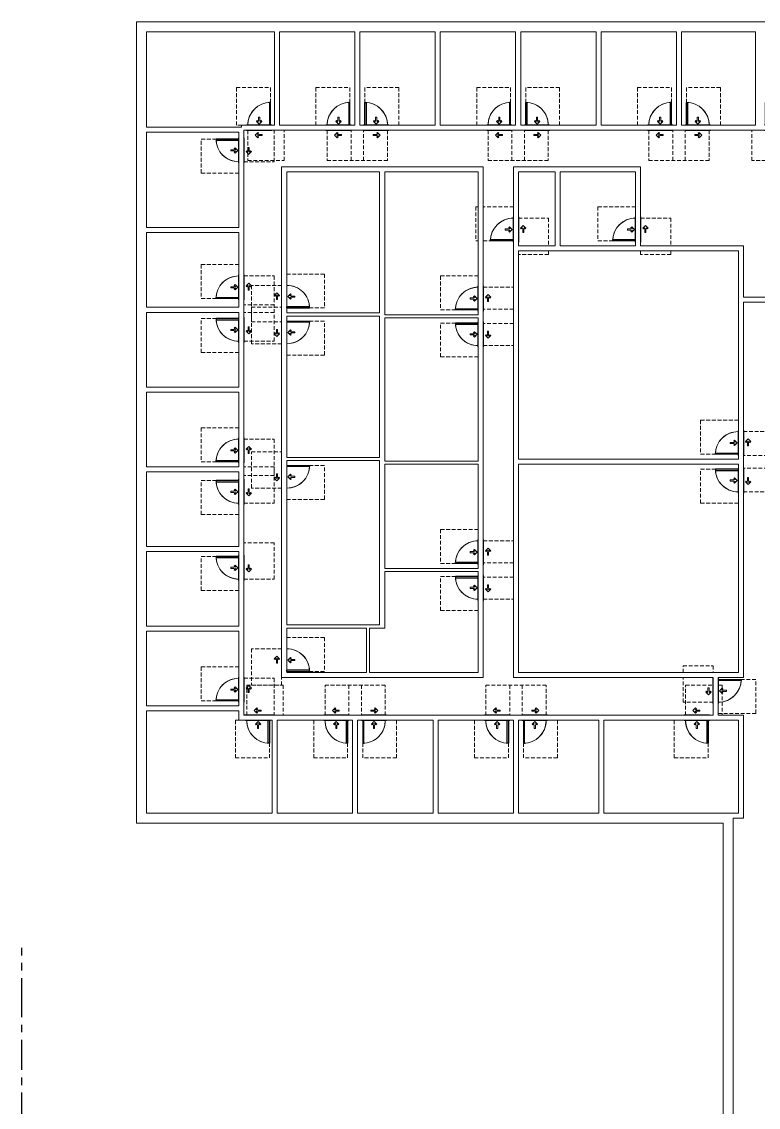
# Model space of a CAD drawing. Header units: inches. Extents: x -2576 to 2174, y -1868 to 1652.
# Drawn here: x -2494 to -1322, y -619 to 1110 of the extents above; entities that cross this region are included whole.
import ezdxf

# ---------------------------------------------------------------- set-up
doc = ezdxf.new("R2010")
doc.units = ezdxf.units.IN
doc.header["$MEASUREMENT"] = 0
doc.linetypes.add('ADA Clearance', pattern=[9, 6, -3])
doc.linetypes.add('Grid Line', pattern=[84, 48, -12, 12, -12])
for name, color, linetype, lineweight in [('A-DOOR', 31, 'Continuous', 15), ('A-DOOR-FRAM', 31, 'Continuous', 9), ('A-WALL', 113, 'Continuous', 15), ('I-WALL', 2, 'Continuous', 15), ('S-GRID', 1, 'Continuous', 9)]:
    doc.layers.add(name, color=color, linetype=linetype, lineweight=lineweight)

# ---------------------------------------------------------------- blocks, each defined once
blk = doc.blocks.new('Door-Single_CE_ - HM Door-2_ HM Frame-V9-ROOF')
at = {"layer": 'A-DOOR', "linetype": 'ADA Clearance', "lineweight": 9}
for p, q in [((-18, 52), (21, 52)), ((-18, 4), (-18, 52)), ((29, 52), (40, 52)), ((40, 52), (40, 4)), ((-2, 15.8), (-6.3, 11.5)), ((-2, 7.3), (-6.3, 11.5)), ((-0.8, 14.5), (-2.9, 12.4)), ((4.8, 12.4), (-2.9, 12.4)), ((4.8, 10.7), (-2.9, 10.7)), ((-0.8, 8.5), (-2.9, 10.7)), ((-0.8, 14.5), (-2, 15.8)), ((-0.8, 8.5), (-2, 7.3)), ((4.8, 12.4), (4.8, 10.7)), ((40, 4), (29, 4)), ((-36, -4), (-36, -64)), ((-4.3, -10.1), (0, -5.9)), ((-3, -11.4), (-4.3, -10.1)), ((-3, -11.4), (-0.9, -9.2)), ((-0.9, -17), (-0.9, -9.2)), ((0.9, -17), (-0.9, -17)), ((4.2, -10.1), (0, -5.9)), ((0.9, -17), (0.9, -9.2)), ((3, -11.4), (0.9, -9.2)), ((3, -11.4), (4.2, -10.1)), ((18, -64), (18, -4)), ((-36, -64), (18, -64))]:
    blk.add_line(p, q, dxfattribs=at)
at = {"layer": 'A-DOOR'}
for p, q in [((16.2, -40.5), (16.2, -4.5)), ((16.2, -4.5), (18, -4.5)), ((18, -4.5), (18, -40.5)), ((18, -40.5), (16.2, -40.5))]:
    blk.add_line(p, q, dxfattribs=at)
at = {"layer": 'A-DOOR', "lineweight": 25}
for p, q in [((16.2, -40.5), (16.2, -4.5)), ((18, -4.5), (16.2, -4.5)), ((18, -4.5), (18, -40.5)), ((18, -40.5), (16.2, -40.5))]:
    blk.add_line(p, q, dxfattribs=at)
at = {"layer": 'A-DOOR', "lineweight": 9}
for start in [179.5, 179.5, 179.5, 180.0012]:
    blk.add_arc((18, -4.5), 36, start, 270, dxfattribs=at)
at = {"layer": 'A-DOOR-FRAM'}
for p, q in [((-20, 4.5), (20, 4.5)), ((-20, 4), (-20, 4.5)), ((20, 4.5), (20, 4)), ((-20, -4.5), (-20, -4)), ((20, -4.5), (-20, -4.5)), ((20, -4), (20, -4.5))]:
    blk.add_line(p, q, dxfattribs=at)
blk = doc.blocks.new('Door-Single_CE_ - HM Door-2_ HM Frame-V10-ROOF')
at = {"layer": 'A-DOOR', "linetype": 'ADA Clearance', "lineweight": 9}
for p, q in [((-36, 64), (18, 64)), ((-36, 4), (-36, 64)), ((18, 64), (18, 4)), ((-3, 11.4), (-4.3, 10.1)), ((-4.3, 10.1), (0, 5.9)), ((-3, 11.4), (-0.9, 9.2)), ((-0.9, 17), (-0.9, 9.2)), ((0.9, 17), (-0.9, 17)), ((4.2, 10.1), (0, 5.9)), ((0.9, 17), (0.9, 9.2)), ((3, 11.4), (0.9, 9.2)), ((3, 11.4), (4.2, 10.1)), ((-18, -4), (-18, -52)), ((-2, -7.3), (-6.3, -11.5)), ((-2, -15.8), (-6.3, -11.5)), ((-0.8, -8.5), (-2.9, -10.7)), ((4.8, -10.7), (-2.9, -10.7)), ((4.8, -12.4), (-2.9, -12.4)), ((-0.8, -14.5), (-2.9, -12.4)), ((-0.8, -8.5), (-2, -7.3)), ((-0.8, -14.5), (-2, -15.8)), ((4.8, -12.4), (4.8, -10.7)), ((40, -52), (40, -4.5)), ((-18, -52), (40, -52))]:
    blk.add_line(p, q, dxfattribs=at)
at = {"layer": 'A-DOOR'}
for p, q in [((18, 40.5), (16.2, 40.5)), ((16.2, 40.5), (16.2, 4.5)), ((18, 4.5), (18, 40.5)), ((16.2, 4.5), (18, 4.5))]:
    blk.add_line(p, q, dxfattribs=at)
at = {"layer": 'A-DOOR', "lineweight": 25}
for p, q in [((18, 40.5), (16.2, 40.5)), ((16.2, 40.5), (16.2, 4.5)), ((18, 4.5), (18, 40.5)), ((18, 4.5), (16.2, 4.5))]:
    blk.add_line(p, q, dxfattribs=at)
at = {"layer": 'A-DOOR', "lineweight": 9}
for end in [179.9988, 180.5, 180.5, 180.5]:
    blk.add_arc((18, 4.5), 36, 90, end, dxfattribs=at)
at = {"layer": 'A-DOOR-FRAM'}
for p, q in [((-20, 4.5), (20, 4.5)), ((-20, 4), (-20, 4.5)), ((20, 4.5), (20, 4)), ((-20, -4.5), (-20, -4)), ((20, -4.5), (-20, -4.5)), ((20, -4), (20, -4.5))]:
    blk.add_line(p, q, dxfattribs=at)
blk = doc.blocks.new('Door-Single_CE_ - HM Door-2_ HM Frame-V11-ROOF')
at = {"layer": 'A-DOOR', "linetype": 'ADA Clearance', "lineweight": 9}
for p, q in [((-18, 52), (40, 52)), ((-18, 4), (-18, 52)), ((40, 52), (40, 4.5)), ((-2, 15.8), (-6.3, 11.5)), ((-2, 7.3), (-6.3, 11.5)), ((-0.8, 14.5), (-2.9, 12.4)), ((4.8, 12.4), (-2.9, 12.4)), ((4.8, 10.7), (-2.9, 10.7)), ((-0.8, 8.5), (-2.9, 10.7)), ((-0.8, 14.5), (-2, 15.8)), ((-0.8, 8.5), (-2, 7.3)), ((4.8, 12.4), (4.8, 10.7)), ((-36, -4), (-36, -64)), ((-4.3, -10.1), (0, -5.9)), ((-3, -11.4), (-4.3, -10.1)), ((-3, -11.4), (-0.9, -9.2)), ((-0.9, -17), (-0.9, -9.2)), ((0.9, -17), (-0.9, -17)), ((4.2, -10.1), (0, -5.9)), ((0.9, -17), (0.9, -9.2)), ((3, -11.4), (0.9, -9.2)), ((3, -11.4), (4.2, -10.1)), ((18, -64), (18, -4)), ((-36, -64), (18, -64))]:
    blk.add_line(p, q, dxfattribs=at)
at = {"layer": 'A-DOOR'}
for p, q in [((16.2, -40.5), (16.2, -4.5)), ((16.2, -4.5), (18, -4.5)), ((18, -4.5), (18, -40.5)), ((18, -40.5), (16.2, -40.5))]:
    blk.add_line(p, q, dxfattribs=at)
at = {"layer": 'A-DOOR', "lineweight": 25}
for p, q in [((16.2, -40.5), (16.2, -4.5)), ((18, -4.5), (16.2, -4.5)), ((18, -4.5), (18, -40.5)), ((18, -40.5), (16.2, -40.5))]:
    blk.add_line(p, q, dxfattribs=at)
at = {"layer": 'A-DOOR', "lineweight": 9}
for start in [179.5, 179.5, 179.5, 180.0012]:
    blk.add_arc((18, -4.5), 36, start, 270, dxfattribs=at)
at = {"layer": 'A-DOOR-FRAM'}
for p, q in [((-20, 4.5), (20, 4.5)), ((-20, 4), (-20, 4.5)), ((20, 4.5), (20, 4)), ((-20, -4.5), (-20, -4)), ((20, -4.5), (-20, -4.5)), ((20, -4), (20, -4.5))]:
    blk.add_line(p, q, dxfattribs=at)
blk = doc.blocks.new('Door-Single_CE_ - HM Door-2_ HM Frame-V12-ROOF')
at = {"layer": 'A-DOOR', "linetype": 'ADA Clearance', "lineweight": 9}
for p, q in [((-18, 52), (26, 52)), ((-18, 4), (-18, 52)), ((34, 52), (40, 52)), ((40, 52), (40, 4)), ((-2, 15.8), (-6.3, 11.5)), ((-2, 7.3), (-6.3, 11.5)), ((-0.8, 14.5), (-2.9, 12.4)), ((4.8, 12.4), (-2.9, 12.4)), ((4.8, 10.7), (-2.9, 10.7)), ((-0.8, 8.5), (-2.9, 10.7)), ((-0.8, 14.5), (-2, 15.8)), ((-0.8, 8.5), (-2, 7.3)), ((4.8, 12.4), (4.8, 10.7)), ((-36, -4), (-36, -52)), ((-4.3, -10.1), (0, -5.9)), ((-3, -11.4), (-4.3, -10.1)), ((-3, -11.4), (-0.9, -9.2)), ((-0.9, -17), (-0.9, -9.2)), ((0.9, -17), (-0.9, -17)), ((4.2, -10.1), (0, -5.9)), ((0.9, -17), (0.9, -9.2)), ((3, -11.4), (0.9, -9.2)), ((3, -11.4), (4.2, -10.1)), ((18, -52), (18, -4)), ((-36, -60), (-36, -64)), ((-36, -64), (18, -64)), ((18, -64), (18, -60))]:
    blk.add_line(p, q, dxfattribs=at)
at = {"layer": 'A-DOOR'}
for p, q in [((16.2, -40.5), (16.2, -4.5)), ((16.2, -4.5), (18, -4.5)), ((18, -4.5), (18, -40.5)), ((18, -40.5), (16.2, -40.5))]:
    blk.add_line(p, q, dxfattribs=at)
at = {"layer": 'A-DOOR', "lineweight": 25}
for p, q in [((16.2, -40.5), (16.2, -4.5)), ((18, -4.5), (16.2, -4.5)), ((18, -4.5), (18, -40.5)), ((18, -40.5), (16.2, -40.5))]:
    blk.add_line(p, q, dxfattribs=at)
at = {"layer": 'A-DOOR', "lineweight": 9}
for start in [179.5, 179.5, 179.5, 180.0012]:
    blk.add_arc((18, -4.5), 36, start, 270, dxfattribs=at)
at = {"layer": 'A-DOOR-FRAM'}
for p, q in [((-20, 4.5), (20, 4.5)), ((-20, 4), (-20, 4.5)), ((20, 4.5), (20, 4)), ((-20, -4.5), (-20, -4)), ((20, -4.5), (-20, -4.5)), ((20, -4), (20, -4.5))]:
    blk.add_line(p, q, dxfattribs=at)
blk = doc.blocks.new('Door-Single_CE_ - HM Door-2_ HM Frame-V8-ROOF')
at = {"layer": 'A-DOOR', "linetype": 'ADA Clearance', "lineweight": 9}
for p, q in [((-18, 52), (26, 52)), ((-18, 4), (-18, 52)), ((34, 52), (40, 52)), ((40, 52), (40, 4)), ((-2, 15.8), (-6.3, 11.5)), ((-2, 7.3), (-6.3, 11.5)), ((-0.8, 14.5), (-2.9, 12.4)), ((4.8, 12.4), (-2.9, 12.4)), ((4.8, 10.7), (-2.9, 10.7)), ((-0.8, 8.5), (-2.9, 10.7)), ((-0.8, 14.5), (-2, 15.8)), ((-0.8, 8.5), (-2, 7.3)), ((4.8, 12.4), (4.8, 10.7)), ((40, 4), (34, 4)), ((-36, -4), (-36, -64)), ((-4.3, -10.1), (0, -5.9)), ((-3, -11.4), (-4.3, -10.1)), ((-3, -11.4), (-0.9, -9.2)), ((-0.9, -17), (-0.9, -9.2)), ((0.9, -17), (-0.9, -17)), ((4.2, -10.1), (0, -5.9)), ((0.9, -17), (0.9, -9.2)), ((3, -11.4), (0.9, -9.2)), ((3, -11.4), (4.2, -10.1)), ((18, -64), (18, -4)), ((-36, -64), (18, -64))]:
    blk.add_line(p, q, dxfattribs=at)
at = {"layer": 'A-DOOR'}
for p, q in [((16.2, -40.5), (16.2, -4.5)), ((16.2, -4.5), (18, -4.5)), ((18, -4.5), (18, -40.5)), ((18, -40.5), (16.2, -40.5))]:
    blk.add_line(p, q, dxfattribs=at)
at = {"layer": 'A-DOOR', "lineweight": 25}
for p, q in [((16.2, -40.5), (16.2, -4.5)), ((18, -4.5), (16.2, -4.5)), ((18, -4.5), (18, -40.5)), ((18, -40.5), (16.2, -40.5))]:
    blk.add_line(p, q, dxfattribs=at)
at = {"layer": 'A-DOOR', "lineweight": 9}
for start in [179.5, 179.5, 179.5, 180.0012]:
    blk.add_arc((18, -4.5), 36, start, 270, dxfattribs=at)
at = {"layer": 'A-DOOR-FRAM'}
for p, q in [((-20, 4.5), (20, 4.5)), ((-20, 4), (-20, 4.5)), ((20, 4.5), (20, 4)), ((-20, -4.5), (-20, -4)), ((20, -4.5), (-20, -4.5)), ((20, -4), (20, -4.5))]:
    blk.add_line(p, q, dxfattribs=at)
blk = doc.blocks.new('Door-Single_CE_ - HM Door-2_ HM Frame-V13-ROOF')
at = {"layer": 'A-DOOR', "linetype": 'ADA Clearance', "lineweight": 9}
for p, q in [((-18, 52), (40, 52)), ((-18, 4), (-18, 52)), ((40, 52), (40, 4)), ((-2, 15.8), (-6.3, 11.5)), ((-2, 7.3), (-6.3, 11.5)), ((-0.8, 14.5), (-2.9, 12.4)), ((4.8, 12.4), (-2.9, 12.4)), ((4.8, 10.7), (-2.9, 10.7)), ((-0.8, 8.5), (-2.9, 10.7)), ((-0.8, 14.5), (-2, 15.8)), ((-0.8, 8.5), (-2, 7.3)), ((4.8, 12.4), (4.8, 10.7)), ((-36, -4), (-36, -64)), ((-4.3, -10.1), (0, -5.9)), ((-3, -11.4), (-4.3, -10.1)), ((-3, -11.4), (-0.9, -9.2)), ((-0.9, -17), (-0.9, -9.2)), ((0.9, -17), (-0.9, -17)), ((4.2, -10.1), (0, -5.9)), ((0.9, -17), (0.9, -9.2)), ((3, -11.4), (0.9, -9.2)), ((3, -11.4), (4.2, -10.1)), ((18, -64), (18, -4)), ((-36, -64), (18, -64))]:
    blk.add_line(p, q, dxfattribs=at)
at = {"layer": 'A-DOOR'}
for p, q in [((16.2, -40.5), (16.2, -4.5)), ((16.2, -4.5), (18, -4.5)), ((18, -4.5), (18, -40.5)), ((18, -40.5), (16.2, -40.5))]:
    blk.add_line(p, q, dxfattribs=at)
at = {"layer": 'A-DOOR', "lineweight": 25}
for p, q in [((16.2, -40.5), (16.2, -4.5)), ((18, -4.5), (16.2, -4.5)), ((18, -4.5), (18, -40.5)), ((18, -40.5), (16.2, -40.5))]:
    blk.add_line(p, q, dxfattribs=at)
at = {"layer": 'A-DOOR', "lineweight": 9}
for start in [179.5, 179.5, 179.5, 180.0012]:
    blk.add_arc((18, -4.5), 36, start, 270, dxfattribs=at)
at = {"layer": 'A-DOOR-FRAM'}
for p, q in [((-20, 4.5), (20, 4.5)), ((-20, 4), (-20, 4.5)), ((20, 4.5), (20, 4)), ((-20, -4.5), (-20, -4)), ((20, -4.5), (-20, -4.5)), ((20, -4), (20, -4.5))]:
    blk.add_line(p, q, dxfattribs=at)
blk = doc.blocks.new('Door-Single_CE_ - HM Door-2_ HM Frame-V14-ROOF')
at = {"layer": 'A-DOOR', "linetype": 'ADA Clearance', "lineweight": 9}
for p, q in [((-36, 64), (18, 64)), ((-36, 4), (-36, 64)), ((18, 64), (18, 4)), ((-28.2, 4), (-36, 4)), ((-3, 11.4), (-4.3, 10.1)), ((-4.3, 10.1), (0, 5.9)), ((-3, 11.4), (-0.9, 9.2)), ((-0.9, 17), (-0.9, 9.2)), ((0.9, 17), (-0.9, 17)), ((4.2, 10.1), (0, 5.9)), ((0.9, 17), (0.9, 9.2)), ((3, 11.4), (0.9, 9.2)), ((3, 11.4), (4.2, 10.1)), ((-18, -4), (-18, -52)), ((-2, -7.3), (-6.3, -11.5)), ((-2, -15.8), (-6.3, -11.5)), ((-0.8, -8.5), (-2.9, -10.7)), ((4.8, -10.7), (-2.9, -10.7)), ((4.8, -12.4), (-2.9, -12.4)), ((-0.8, -14.5), (-2.9, -12.4)), ((-0.8, -8.5), (-2, -7.3)), ((-0.8, -14.5), (-2, -15.8)), ((4.8, -12.4), (4.8, -10.7)), ((40, -52), (40, -4)), ((-18, -52), (40, -52))]:
    blk.add_line(p, q, dxfattribs=at)
at = {"layer": 'A-DOOR'}
for p, q in [((18, 40.5), (16.2, 40.5)), ((16.2, 40.5), (16.2, 4.5)), ((18, 4.5), (18, 40.5)), ((16.2, 4.5), (18, 4.5))]:
    blk.add_line(p, q, dxfattribs=at)
at = {"layer": 'A-DOOR', "lineweight": 25}
for p, q in [((18, 40.5), (16.2, 40.5)), ((16.2, 40.5), (16.2, 4.5)), ((18, 4.5), (18, 40.5)), ((18, 4.5), (16.2, 4.5))]:
    blk.add_line(p, q, dxfattribs=at)
at = {"layer": 'A-DOOR', "lineweight": 9}
for end in [179.9988, 180.5, 180.5, 180.5]:
    blk.add_arc((18, 4.5), 36, 90, end, dxfattribs=at)
at = {"layer": 'A-DOOR-FRAM'}
for p, q in [((-20, 4.5), (20, 4.5)), ((-20, 4), (-20, 4.5)), ((20, 4.5), (20, 4)), ((-20, -4.5), (-20, -4)), ((20, -4.5), (-20, -4.5)), ((20, -4), (20, -4.5))]:
    blk.add_line(p, q, dxfattribs=at)
blk = doc.blocks.new('Door-Single_CE_ - HM Door-2_ HM Frame-V15-ROOF')
at = {"layer": 'A-DOOR', "linetype": 'ADA Clearance', "lineweight": 9}
for p, q in [((-36, 64), (18, 64)), ((-36, 4), (-36, 64)), ((18, 64), (18, 4)), ((-3, 11.4), (-4.3, 10.1)), ((-4.3, 10.1), (0, 5.9)), ((-3, 11.4), (-0.9, 9.2)), ((-0.9, 17), (-0.9, 9.2)), ((0.9, 17), (-0.9, 17)), ((4.2, 10.1), (0, 5.9)), ((0.9, 17), (0.9, 9.2)), ((3, 11.4), (0.9, 9.2)), ((3, 11.4), (4.2, 10.1)), ((-18, -4), (-18, -52)), ((-2, -7.3), (-6.3, -11.5)), ((-2, -15.8), (-6.3, -11.5)), ((-0.8, -8.5), (-2.9, -10.7)), ((4.8, -10.7), (-2.9, -10.7)), ((4.8, -12.4), (-2.9, -12.4)), ((-0.8, -14.5), (-2.9, -12.4)), ((-0.8, -8.5), (-2, -7.3)), ((-0.8, -14.5), (-2, -15.8)), ((4.8, -12.4), (4.8, -10.7)), ((-18, -52), (32, -52))]:
    blk.add_line(p, q, dxfattribs=at)
at = {"layer": 'A-DOOR'}
for p, q in [((18, 40.5), (16.2, 40.5)), ((16.2, 40.5), (16.2, 4.5)), ((18, 4.5), (18, 40.5)), ((16.2, 4.5), (18, 4.5))]:
    blk.add_line(p, q, dxfattribs=at)
at = {"layer": 'A-DOOR', "lineweight": 25}
for p, q in [((18, 40.5), (16.2, 40.5)), ((16.2, 40.5), (16.2, 4.5)), ((18, 4.5), (18, 40.5)), ((18, 4.5), (16.2, 4.5))]:
    blk.add_line(p, q, dxfattribs=at)
at = {"layer": 'A-DOOR', "lineweight": 9}
for end in [179.9988, 180.5, 180.5, 180.5]:
    blk.add_arc((18, 4.5), 36, 90, end, dxfattribs=at)
at = {"layer": 'A-DOOR-FRAM'}
for p, q in [((-20, 4.5), (20, 4.5)), ((-20, 4), (-20, 4.5)), ((20, 4.5), (20, 4)), ((-20, -4.5), (-20, -4)), ((20, -4.5), (-20, -4.5)), ((20, -4), (20, -4.5))]:
    blk.add_line(p, q, dxfattribs=at)
blk = doc.blocks.new('Door-Single_CE_ - HM Door-2_ HM Frame-V5-ROOF')
at = {"layer": 'A-DOOR', "linetype": 'ADA Clearance', "lineweight": 9}
for p, q in [((-36, 64), (18, 64)), ((-36, 4), (-36, 64)), ((18, 64), (18, 4)), ((-3, 11.4), (-4.3, 10.1)), ((-4.3, 10.1), (0, 5.9)), ((-3, 11.4), (-0.9, 9.2)), ((-0.9, 17), (-0.9, 9.2)), ((0.9, 17), (-0.9, 17)), ((4.2, 10.1), (0, 5.9)), ((0.9, 17), (0.9, 9.2)), ((3, 11.4), (0.9, 9.2)), ((3, 11.4), (4.2, 10.1)), ((-18, -4), (-18, -52)), ((-2, -7.3), (-6.3, -11.5)), ((-2, -15.8), (-6.3, -11.5)), ((-0.8, -8.5), (-2.9, -10.7)), ((4.8, -10.7), (-2.9, -10.7)), ((4.8, -12.4), (-2.9, -12.4)), ((-0.8, -14.5), (-2.9, -12.4)), ((-0.8, -8.5), (-2, -7.3)), ((-0.8, -14.5), (-2, -15.8)), ((4.8, -12.4), (4.8, -10.7)), ((40, -52), (40, -4)), ((-18, -52), (40, -52))]:
    blk.add_line(p, q, dxfattribs=at)
at = {"layer": 'A-DOOR'}
for p, q in [((18, 40.5), (16.2, 40.5)), ((16.2, 40.5), (16.2, 4.5)), ((18, 4.5), (18, 40.5)), ((16.2, 4.5), (18, 4.5))]:
    blk.add_line(p, q, dxfattribs=at)
at = {"layer": 'A-DOOR', "lineweight": 25}
for p, q in [((18, 40.5), (16.2, 40.5)), ((16.2, 40.5), (16.2, 4.5)), ((18, 4.5), (18, 40.5)), ((18, 4.5), (16.2, 4.5))]:
    blk.add_line(p, q, dxfattribs=at)
at = {"layer": 'A-DOOR', "lineweight": 9}
for end in [179.9988, 180.5, 180.5, 180.5]:
    blk.add_arc((18, 4.5), 36, 90, end, dxfattribs=at)
at = {"layer": 'A-DOOR-FRAM'}
for p, q in [((-20, 4.5), (20, 4.5)), ((-20, 4), (-20, 4.5)), ((20, 4.5), (20, 4)), ((-20, -4.5), (-20, -4)), ((20, -4.5), (-20, -4.5)), ((20, -4), (20, -4.5))]:
    blk.add_line(p, q, dxfattribs=at)
blk = doc.blocks.new('Door-Single_CE_ - HM Door-2_ HM Frame-V16-ROOF')
at = {"layer": 'A-DOOR', "linetype": 'ADA Clearance', "lineweight": 9}
for p, q in [((-18, 52), (40, 52)), ((-18, 4), (-18, 52)), ((40, 52), (40, 4)), ((-2, 15.8), (-6.3, 11.5)), ((-2, 7.3), (-6.3, 11.5)), ((-0.8, 14.5), (-2.9, 12.4)), ((4.8, 12.4), (-2.9, 12.4)), ((4.8, 10.7), (-2.9, 10.7)), ((-0.8, 8.5), (-2.9, 10.7)), ((-0.8, 14.5), (-2, 15.8)), ((-0.8, 8.5), (-2, 7.3)), ((4.8, 12.4), (4.8, 10.7)), ((-30.5, -4), (-36, -4)), ((-36, -4), (-36, -64)), ((-4.3, -10.1), (0, -5.9)), ((-3, -11.4), (-4.3, -10.1)), ((-3, -11.4), (-0.9, -9.2)), ((-0.9, -17), (-0.9, -9.2)), ((0.9, -17), (-0.9, -17)), ((4.2, -10.1), (0, -5.9)), ((0.9, -17), (0.9, -9.2)), ((3, -11.4), (0.9, -9.2)), ((3, -11.4), (4.2, -10.1)), ((18, -64), (18, -4)), ((-36, -64), (18, -64))]:
    blk.add_line(p, q, dxfattribs=at)
at = {"layer": 'A-DOOR'}
for p, q in [((16.2, -40.5), (16.2, -4.5)), ((16.2, -4.5), (18, -4.5)), ((18, -4.5), (18, -40.5)), ((18, -40.5), (16.2, -40.5))]:
    blk.add_line(p, q, dxfattribs=at)
at = {"layer": 'A-DOOR', "lineweight": 25}
for p, q in [((16.2, -40.5), (16.2, -4.5)), ((18, -4.5), (16.2, -4.5)), ((18, -4.5), (18, -40.5)), ((18, -40.5), (16.2, -40.5))]:
    blk.add_line(p, q, dxfattribs=at)
at = {"layer": 'A-DOOR', "lineweight": 9}
for start in [179.5, 179.5, 179.5, 180.0012]:
    blk.add_arc((18, -4.5), 36, start, 270, dxfattribs=at)
at = {"layer": 'A-DOOR-FRAM'}
for p, q in [((-20, 4.5), (20, 4.5)), ((-20, 4), (-20, 4.5)), ((20, 4.5), (20, 4)), ((-20, -4.5), (-20, -4)), ((20, -4.5), (-20, -4.5)), ((20, -4), (20, -4.5))]:
    blk.add_line(p, q, dxfattribs=at)
blk = doc.blocks.new('Door-Single_CE_ - HM Door-2_ HM Frame-V17-ROOF')
at = {"layer": 'A-DOOR', "linetype": 'ADA Clearance', "lineweight": 9}
for p, q in [((-36, 64), (18, 64)), ((-36, 4), (-36, 64)), ((18, 64), (18, 4)), ((-3, 11.4), (-4.3, 10.1)), ((-4.3, 10.1), (0, 5.9)), ((-3, 11.4), (-0.9, 9.2)), ((-0.9, 17), (-0.9, 9.2)), ((0.9, 17), (-0.9, 17)), ((4.2, 10.1), (0, 5.9)), ((0.9, 17), (0.9, 9.2)), ((3, 11.4), (0.9, 9.2)), ((3, 11.4), (4.2, 10.1)), ((-18, -4), (-18, -52)), ((-2, -7.3), (-6.3, -11.5)), ((-2, -15.8), (-6.3, -11.5)), ((-0.8, -8.5), (-2.9, -10.7)), ((4.8, -10.7), (-2.9, -10.7)), ((4.8, -12.4), (-2.9, -12.4)), ((-0.8, -14.5), (-2.9, -12.4)), ((-0.8, -8.5), (-2, -7.3)), ((-0.8, -14.5), (-2, -15.8)), ((4.8, -12.4), (4.8, -10.7)), ((40, -4), (28, -4)), ((40, -52), (40, -4)), ((-18, -52), (40, -52))]:
    blk.add_line(p, q, dxfattribs=at)
at = {"layer": 'A-DOOR'}
for p, q in [((18, 40.5), (16.2, 40.5)), ((16.2, 40.5), (16.2, 4.5)), ((18, 4.5), (18, 40.5)), ((16.2, 4.5), (18, 4.5))]:
    blk.add_line(p, q, dxfattribs=at)
at = {"layer": 'A-DOOR', "lineweight": 25}
for p, q in [((18, 40.5), (16.2, 40.5)), ((16.2, 40.5), (16.2, 4.5)), ((18, 4.5), (18, 40.5)), ((18, 4.5), (16.2, 4.5))]:
    blk.add_line(p, q, dxfattribs=at)
at = {"layer": 'A-DOOR', "lineweight": 9}
for end in [179.9988, 180.5, 180.5, 180.5]:
    blk.add_arc((18, 4.5), 36, 90, end, dxfattribs=at)
at = {"layer": 'A-DOOR-FRAM'}
for p, q in [((-20, 4.5), (20, 4.5)), ((-20, 4), (-20, 4.5)), ((-20, -4.5), (-20, -4)), ((20, -4.5), (-20, -4.5)), ((20, -4), (20, -4.5))]:
    blk.add_line(p, q, dxfattribs=at)
blk = doc.blocks.new('Door-Single_CE_ - HM Door-2_ HM Frame-V18-ROOF')
at = {"layer": 'A-DOOR', "linetype": 'ADA Clearance', "lineweight": 9}
for p, q in [((-36, 64), (18, 64)), ((-36, 4), (-36, 64)), ((18, 64), (18, 4)), ((-3, 11.4), (-4.3, 10.1)), ((-4.3, 10.1), (0, 5.9)), ((-3, 11.4), (-0.9, 9.2)), ((-0.9, 17), (-0.9, 9.2)), ((0.9, 17), (-0.9, 17)), ((4.2, 10.1), (0, 5.9)), ((0.9, 17), (0.9, 9.2)), ((3, 11.4), (0.9, 9.2)), ((3, 11.4), (4.2, 10.1)), ((-18, -4), (-18, -52)), ((-2, -7.3), (-6.3, -11.5)), ((-2, -15.8), (-6.3, -11.5)), ((-0.8, -8.5), (-2.9, -10.7)), ((4.8, -10.7), (-2.9, -10.7)), ((4.8, -12.4), (-2.9, -12.4)), ((-0.8, -14.5), (-2.9, -12.4)), ((-0.8, -8.5), (-2, -7.3)), ((-0.8, -14.5), (-2, -15.8)), ((4.8, -12.4), (4.8, -10.7)), ((40, -52), (40, -4.5))]:
    blk.add_line(p, q, dxfattribs=at)
at = {"layer": 'A-DOOR'}
for p, q in [((18, 40.5), (16.2, 40.5)), ((16.2, 40.5), (16.2, 4.5)), ((18, 4.5), (18, 40.5)), ((16.2, 4.5), (18, 4.5))]:
    blk.add_line(p, q, dxfattribs=at)
at = {"layer": 'A-DOOR', "lineweight": 25}
for p, q in [((18, 40.5), (16.2, 40.5)), ((16.2, 40.5), (16.2, 4.5)), ((18, 4.5), (18, 40.5)), ((18, 4.5), (16.2, 4.5))]:
    blk.add_line(p, q, dxfattribs=at)
at = {"layer": 'A-DOOR', "lineweight": 9}
for end in [179.9988, 180.5, 180.5, 180.5]:
    blk.add_arc((18, 4.5), 36, 90, end, dxfattribs=at)
at = {"layer": 'A-DOOR-FRAM'}
for p, q in [((-20, 4.5), (20, 4.5)), ((-20, 4), (-20, 4.5)), ((20, 4.5), (20, 4)), ((-20, -4.5), (-20, -4)), ((20, -4.5), (-20, -4.5)), ((20, -4), (20, -4.5))]:
    blk.add_line(p, q, dxfattribs=at)
blk = doc.blocks.new('Door-Single_CE_ - HM Door-2_ HM Frame-V19-ROOF')
at = {"layer": 'A-DOOR', "linetype": 'ADA Clearance', "lineweight": 9}
for p, q in [((-18, 4), (-18, 52)), ((40, 52), (40, 4.5)), ((-2, 15.8), (-6.3, 11.5)), ((-2, 7.3), (-6.3, 11.5)), ((-0.8, 14.5), (-2.9, 12.4)), ((4.8, 12.4), (-2.9, 12.4)), ((4.8, 10.7), (-2.9, 10.7)), ((-0.8, 8.5), (-2.9, 10.7)), ((-0.8, 14.5), (-2, 15.8)), ((-0.8, 8.5), (-2, 7.3)), ((4.8, 12.4), (4.8, 10.7)), ((-36, -4), (-36, -64)), ((-4.3, -10.1), (0, -5.9)), ((-3, -11.4), (-4.3, -10.1)), ((-3, -11.4), (-0.9, -9.2)), ((-0.9, -17), (-0.9, -9.2)), ((0.9, -17), (-0.9, -17)), ((4.2, -10.1), (0, -5.9)), ((0.9, -17), (0.9, -9.2)), ((3, -11.4), (0.9, -9.2)), ((3, -11.4), (4.2, -10.1)), ((18, -64), (18, -4)), ((-36, -64), (18, -64))]:
    blk.add_line(p, q, dxfattribs=at)
at = {"layer": 'A-DOOR'}
for p, q in [((16.2, -40.5), (16.2, -4.5)), ((16.2, -4.5), (18, -4.5)), ((18, -4.5), (18, -40.5)), ((18, -40.5), (16.2, -40.5))]:
    blk.add_line(p, q, dxfattribs=at)
at = {"layer": 'A-DOOR', "lineweight": 25}
for p, q in [((16.2, -40.5), (16.2, -4.5)), ((18, -4.5), (16.2, -4.5)), ((18, -4.5), (18, -40.5)), ((18, -40.5), (16.2, -40.5))]:
    blk.add_line(p, q, dxfattribs=at)
at = {"layer": 'A-DOOR', "lineweight": 9}
for start in [179.5, 179.5, 179.5, 180.0012]:
    blk.add_arc((18, -4.5), 36, start, 270, dxfattribs=at)
at = {"layer": 'A-DOOR-FRAM'}
for p, q in [((-20, 4.5), (20, 4.5)), ((-20, 4), (-20, 4.5)), ((20, 4.5), (20, 4)), ((-20, -4.5), (-20, -4)), ((20, -4.5), (-20, -4.5)), ((20, -4), (20, -4.5))]:
    blk.add_line(p, q, dxfattribs=at)
blk = doc.blocks.new('Door-Single_CE_ - HM Door-2_ HM Frame-V32-ROOF')
at = {"layer": 'A-DOOR', "linetype": 'ADA Clearance', "lineweight": 9}
for p, q in [((-18, 52), (25.5, 52)), ((-18, 4), (-18, 52)), ((34.5, 52), (40, 52)), ((40, 52), (40, 4)), ((-2, 15.8), (-6.3, 11.5)), ((-2, 7.3), (-6.3, 11.5)), ((-0.8, 14.5), (-2.9, 12.4)), ((4.8, 12.4), (-2.9, 12.4)), ((4.8, 10.7), (-2.9, 10.7)), ((-0.8, 8.5), (-2.9, 10.7)), ((-0.8, 14.5), (-2, 15.8)), ((-0.8, 8.5), (-2, 7.3)), ((4.8, 12.4), (4.8, 10.7)), ((-36, -4), (-36, -64)), ((-4.3, -10.1), (0, -5.9)), ((-3, -11.4), (-4.3, -10.1)), ((-3, -11.4), (-0.9, -9.2)), ((-0.9, -17), (-0.9, -9.2)), ((0.9, -17), (-0.9, -17)), ((4.2, -10.1), (0, -5.9)), ((0.9, -17), (0.9, -9.2)), ((3, -11.4), (0.9, -9.2)), ((3, -11.4), (4.2, -10.1)), ((18, -64), (18, -4)), ((-36, -64), (18, -64))]:
    blk.add_line(p, q, dxfattribs=at)
at = {"layer": 'A-DOOR'}
for p, q in [((16.2, -40.5), (16.2, -4.5)), ((16.2, -4.5), (18, -4.5)), ((18, -4.5), (18, -40.5)), ((18, -40.5), (16.2, -40.5))]:
    blk.add_line(p, q, dxfattribs=at)
at = {"layer": 'A-DOOR', "lineweight": 25}
for p, q in [((16.2, -40.5), (16.2, -4.5)), ((18, -4.5), (16.2, -4.5)), ((18, -4.5), (18, -40.5)), ((18, -40.5), (16.2, -40.5))]:
    blk.add_line(p, q, dxfattribs=at)
at = {"layer": 'A-DOOR', "lineweight": 9}
for start in [179.5, 179.5, 179.5, 180.0012]:
    blk.add_arc((18, -4.5), 36, start, 270, dxfattribs=at)
at = {"layer": 'A-DOOR-FRAM'}
for p, q in [((-20, 4.5), (20, 4.5)), ((-20, 4), (-20, 4.5)), ((20, 4.5), (20, 4)), ((-20, -4.5), (-20, -4)), ((20, -4.5), (-20, -4.5)), ((20, -4), (20, -4.5))]:
    blk.add_line(p, q, dxfattribs=at)

msp = doc.modelspace()

# ---------------------------------------------------------------- linework, layer by layer
at = {"layer": 'A-WALL'}
for p, q in [((-2311.3, 1110.3), (-1216.8, 1110.3)), ((-2311.3, -166.7), (-2311.3, 1110.3)), ((-2091.8, 1094.3), (-2295.3, 1094.3)), ((-2295.3, 1094.3), (-2295.3, 942.3)), ((-2091.8, 945.3), (-2091.8, 1094.3)), ((-1963.8, 1094.3), (-2083.8, 1094.3)), ((-2083.8, 1094.3), (-2083.8, 945.3)), ((-1963.8, 945.3), (-1963.8, 1094.3)), ((-1835.8, 1094.3), (-1955.8, 1094.3)), ((-1955.8, 1094.3), (-1955.8, 945.3)), ((-1835.8, 945.3), (-1835.8, 1094.3)), ((-1707.8, 1094.3), (-1827.8, 1094.3)), ((-1827.8, 1094.3), (-1827.8, 945.3)), ((-1707.8, 945.3), (-1707.8, 1094.3)), ((-1579.8, 1094.3), (-1699.8, 1094.3)), ((-1699.8, 1094.3), (-1699.8, 945.3)), ((-1579.8, 945.3), (-1579.8, 1094.3)), ((-1451.8, 1094.3), (-1571.8, 1094.3)), ((-1571.8, 1094.3), (-1571.8, 945.3)), ((-1451.8, 945.3), (-1451.8, 1094.3)), ((-1325.8, 1094.3), (-1443.8, 1094.3)), ((-1443.8, 1094.3), (-1443.8, 945.3)), ((-1325.8, 945.3), (-1325.8, 1094.3)), ((-2295.3, 942.3), (-2144.3, 942.3)), ((-2295.3, 934.3), (-2295.3, 782.3)), ((-2148.3, 934.3), (-2295.3, 934.3)), ((-2148.3, 782.3), (-2148.3, 934.3)), ((-2144.3, 945.3), (-2091.8, 945.3)), ((-2144.3, 942.3), (-2144.3, 945.3)), ((-1232.8, 937.3), (-2140.3, 937.3)), ((-2140.3, 937.3), (-2140.3, 5.3)), ((-2083.8, 945.3), (-1963.8, 945.3)), ((-1955.8, 945.3), (-1835.8, 945.3)), ((-1827.8, 945.3), (-1707.8, 945.3)), ((-1699.8, 945.3), (-1579.8, 945.3)), ((-1571.8, 945.3), (-1451.8, 945.3)), ((-1443.8, 945.3), (-1325.8, 945.3)), ((-2080.3, 65.3), (-2080.3, 879.3)), ((-2080.3, 879.3), (-1759.3, 879.3)), ((-2072.3, 871.3), (-2072.3, 646.3)), ((-1924.3, 871.3), (-2072.3, 871.3)), ((-1924.3, 646.3), (-1924.3, 871.3)), ((-1916.3, 871.3), (-1916.3, 643.3)), ((-1767.3, 871.3), (-1916.3, 871.3)), ((-1767.3, 643.3), (-1767.3, 871.3)), ((-1759.3, 879.3), (-1759.3, 65.3)), ((-1711.3, 879.3), (-1508.8, 879.3)), ((-1711.3, 65.3), (-1711.3, 879.3)), ((-1644.8, 871.3), (-1703.3, 871.3)), ((-1703.3, 871.3), (-1703.3, 753.3)), ((-1644.8, 753.3), (-1644.8, 871.3)), ((-1516.8, 871.3), (-1636.8, 871.3)), ((-1636.8, 871.3), (-1636.8, 753.3)), ((-1516.8, 753.3), (-1516.8, 871.3)), ((-1508.8, 879.3), (-1508.8, 753.3)), ((-2295.3, 782.3), (-2148.3, 782.3)), ((-2295.3, 774.3), (-2295.3, 655.3)), ((-2148.3, 774.3), (-2295.3, 774.3)), ((-2148.3, 655.3), (-2148.3, 774.3)), ((-1703.3, 753.3), (-1644.8, 753.3)), ((-1353.3, 745.3), (-1703.3, 745.3)), ((-1703.3, 745.3), (-1703.3, 413.3)), ((-1636.8, 753.3), (-1516.8, 753.3)), ((-1508.8, 753.3), (-1345.3, 753.3)), ((-1353.3, 413.3), (-1353.3, 745.3)), ((-1345.3, 753.3), (-1345.3, 671.4)), ((-1345.3, 671.4), (-1232.8, 671.4)), ((-1224.8, 663.4), (-1345.3, 663.4)), ((-1345.3, 663.4), (-1345.3, 65.3)), ((-2295.3, 655.3), (-2148.3, 655.3)), ((-2295.3, 647.3), (-2295.3, 528.3)), ((-2148.3, 647.3), (-2295.3, 647.3)), ((-2148.3, 528.3), (-2148.3, 647.3)), ((-2072.3, 641.3), (-2072.3, 416.3)), ((-1924.3, 416.3), (-1924.3, 641.3)), ((-1916.3, 638.3), (-1916.3, 410.3)), ((-1767.3, 410.3), (-1767.3, 638.3)), ((-2295.3, 528.3), (-2148.3, 528.3)), ((-2295.3, 520.3), (-2295.3, 401.3)), ((-2148.3, 520.3), (-2295.3, 520.3)), ((-2148.3, 401.3), (-2148.3, 520.3)), ((-2295.3, 401.3), (-2148.3, 401.3)), ((-2072.3, 411.3), (-2072.3, 149.3)), ((-1924.3, 149.3), (-1924.3, 411.3)), ((-1916.3, 405.3), (-1916.3, 239.3)), ((-1767.3, 239.3), (-1767.3, 405.3)), ((-1703.3, 413.3), (-1353.3, 413.3)), ((-1703.3, 405.3), (-1703.3, 73.3)), ((-1353.3, 405.3), (-1703.3, 405.3)), ((-1353.3, 73.3), (-1353.3, 405.3)), ((-2295.3, 393.3), (-2295.3, 274.3)), ((-2148.3, 393.3), (-2295.3, 393.3)), ((-2148.3, 274.3), (-2148.3, 393.3)), ((-2295.3, 274.3), (-2148.3, 274.3)), ((-2295.3, 266.3), (-2295.3, 147.3)), ((-2148.3, 266.3), (-2295.3, 266.3)), ((-2148.3, 147.3), (-2148.3, 266.3)), ((-1916.3, 234.3), (-1916.3, 144.3)), ((-1767.3, 73.3), (-1767.3, 234.3)), ((-2295.3, 147.3), (-2148.3, 147.3)), ((-2295.3, 139.3), (-2295.3, 20.3)), ((-2148.3, 139.3), (-2295.3, 139.3)), ((-2148.3, 20.3), (-2148.3, 139.3)), ((-2072.3, 144.3), (-2072.3, 73.3)), ((-1924.3, 144.3), (-1916.3, 144.3)), ((-2072.3, 73.3), (-1945.3, 73.3)), ((-1940.3, 73.3), (-1767.3, 73.3)), ((-1703.3, 73.3), (-1353.3, 73.3)), ((-1759.3, 65.3), (-2080.3, 65.3)), ((-1393.3, 65.3), (-1711.3, 65.3)), ((-1393.3, 5.3), (-1393.3, 65.3)), ((-1345.3, 65.3), (-1385.3, 65.3)), ((-1385.3, 65.3), (-1385.3, 5.3)), ((-2295.3, 20.3), (-2148.3, 20.3)), ((-2295.3, 12.3), (-2295.3, -150.7)), ((-2148.3, 12.3), (-2295.3, 12.3)), ((-2148.3, 12.3), (-2148.3, -2.7)), ((-2140.3, 5.3), (-1393.3, 5.3)), ((-1385.3, 5.3), (-1345.3, 5.3)), ((-1345.3, 5.3), (-1345.3, -158.7)), ((-2095.3, -2.7), (-2148.3, -2.7)), ((-2095.3, -150.7), (-2095.3, -2.7)), ((-1967.3, -2.7), (-2087.3, -2.7)), ((-2087.3, -2.7), (-2087.3, -150.7)), ((-1967.3, -150.7), (-1967.3, -2.7)), ((-1839.3, -2.7), (-1959.3, -2.7)), ((-1959.3, -2.7), (-1959.3, -150.7)), ((-1839.3, -150.7), (-1839.3, -2.7)), ((-1711.3, -2.7), (-1831.3, -2.7)), ((-1831.3, -2.7), (-1831.3, -150.7)), ((-1711.3, -150.7), (-1711.3, -2.7)), ((-1575.3, -2.7), (-1703.3, -2.7)), ((-1703.3, -2.7), (-1703.3, -150.7)), ((-1575.3, -150.7), (-1575.3, -2.7)), ((-1567.3, -2.7), (-1567.3, -150.7)), ((-1353.3, -2.7), (-1567.3, -2.7)), ((-1353.3, -150.7), (-1353.3, -2.7)), ((-2295.3, -150.7), (-2095.3, -150.7)), ((-2087.3, -150.7), (-1967.3, -150.7)), ((-1959.3, -150.7), (-1839.3, -150.7)), ((-1831.3, -150.7), (-1711.3, -150.7)), ((-1703.3, -150.7), (-1575.3, -150.7)), ((-1567.3, -150.7), (-1353.3, -150.7)), ((-1377.3, -166.7), (-2311.3, -166.7)), ((-1377.3, -1051.2), (-1377.3, -166.7)), ((-1361.3, -158.7), (-1361.3, -741.2)), ((-1345.3, -158.7), (-1361.3, -158.7))]:
    msp.add_line(p, q, dxfattribs=at)
at = {"layer": 'I-WALL'}
for p, q in [((-2072.3, 646.3), (-1924.3, 646.3)), ((-1924.3, 641.3), (-2072.3, 641.3)), ((-1916.3, 643.3), (-1767.3, 643.3)), ((-1767.3, 638.3), (-1916.3, 638.3)), ((-2072.3, 416.3), (-1924.3, 416.3)), ((-1924.3, 411.3), (-2072.3, 411.3)), ((-1916.3, 410.3), (-1767.3, 410.3)), ((-1767.3, 405.3), (-1916.3, 405.3)), ((-1916.3, 239.3), (-1767.3, 239.3)), ((-1767.3, 234.3), (-1916.3, 234.3)), ((-2072.3, 149.3), (-1924.3, 149.3)), ((-1945.3, 144.3), (-2072.3, 144.3)), ((-1945.3, 73.3), (-1945.3, 144.3)), ((-1924.3, 144.3), (-1940.3, 144.3)), ((-1940.3, 144.3), (-1940.3, 73.3))]:
    msp.add_line(p, q, dxfattribs=at)
at = {"layer": 'S-GRID', "linetype": 'Grid Line', "lineweight": 25}
for p, q in [((-2494.1, -461.3), (-2494.1, -365.3)), ((-2494.1, -1735.7), (-2494.1, -461.3))]:
    msp.add_line(p, q, dxfattribs=at)

# ---------------------------------------------------------------- block references
at = {"layer": 'A-DOOR', "lineweight": 9}
for name, p in [('Door-Single_CE_ - HM Door-2_ HM Frame-V14-ROOF', (-2116.1, 941.3)), ('Door-Single_CE_ - HM Door-2_ HM Frame-V10-ROOF', (-1989.8, 941.3)), ('Door-Single_CE_ - HM Door-2_ HM Frame-V10-ROOF', (-1733.8, 941.3)), ('Door-Single_CE_ - HM Door-2_ HM Frame-V10-ROOF', (-1477.8, 941.3)), ('Door-Single_CE_ - HM Door-2_ HM Frame-V16-ROOF', (-2117.8, 1.3)), ('Door-Single_CE_ - HM Door-2_ HM Frame-V11-ROOF', (-1993.3, 1.3)), ('Door-Single_CE_ - HM Door-2_ HM Frame-V11-ROOF', (-1737.3, 1.3)), ('Door-Single_CE_ - HM Door-2_ HM Frame-V32-ROOF', (-1419.3, 1.3))]:
    msp.add_blockref(name, p, dxfattribs=at)
for name, p, rotation in [('Door-Single_CE_ - HM Door-2_ HM Frame-V11-ROOF', (-1929.8, 941.3), 180), ('Door-Single_CE_ - HM Door-2_ HM Frame-V11-ROOF', (-1673.8, 941.3), 180), ('Door-Single_CE_ - HM Door-2_ HM Frame-V11-ROOF', (-1417.8, 941.3), 180), ('Door-Single_CE_ - HM Door-2_ HM Frame-V13-ROOF', (-1291.8, 941.3), 180), ('Door-Single_CE_ - HM Door-2_ HM Frame-V15-ROOF', (-2144.3, 905.3), 89.99999999999969), ('Door-Single_CE_ - HM Door-2_ HM Frame-V12-ROOF', (-1707.3, 779.3), 269.9999999999997), ('Door-Single_CE_ - HM Door-2_ HM Frame-V8-ROOF', (-1512.8, 779.3), 269.9999999999998), ('Door-Single_CE_ - HM Door-2_ HM Frame-V13-ROOF', (-2144.3, 687.3), 269.9999999999997), ('Door-Single_CE_ - HM Door-2_ HM Frame-V10-ROOF', (-2076.3, 672.3), 269.9999999999997), ('Door-Single_CE_ - HM Door-2_ HM Frame-V19-ROOF', (-1763.3, 669.3), 269.9999999999997), ('Door-Single_CE_ - HM Door-2_ HM Frame-V5-ROOF', (-2144.3, 619.3), 89.99999999999969), ('Door-Single_CE_ - HM Door-2_ HM Frame-V11-ROOF', (-2076.3, 615.3), 89.99999999999972), ('Door-Single_CE_ - HM Door-2_ HM Frame-V18-ROOF', (-1763.3, 612.3), 89.99999999999969), ('Door-Single_CE_ - HM Door-2_ HM Frame-V11-ROOF', (-1349.3, 439.3), 269.9999999999997), ('Door-Single_CE_ - HM Door-2_ HM Frame-V13-ROOF', (-2144.3, 427.3), 269.9999999999997), ('Door-Single_CE_ - HM Door-2_ HM Frame-V13-ROOF', (-2076.3, 385.3), 89.99999999999972), ('Door-Single_CE_ - HM Door-2_ HM Frame-V10-ROOF', (-1349.3, 379.3), 89.99999999999972), ('Door-Single_CE_ - HM Door-2_ HM Frame-V5-ROOF', (-2144.3, 361.3), 89.99999999999969), ('Door-Single_CE_ - HM Door-2_ HM Frame-V19-ROOF', (-1763.3, 265.3), 269.9999999999997), ('Door-Single_CE_ - HM Door-2_ HM Frame-V5-ROOF', (-2144.3, 240.3), 89.99999999999969), ('Door-Single_CE_ - HM Door-2_ HM Frame-V18-ROOF', (-1763.3, 208.3), 89.99999999999969), ('Door-Single_CE_ - HM Door-2_ HM Frame-V17-ROOF', (-2076.3, 93.3), 269.9999999999997), ('Door-Single_CE_ - HM Door-2_ HM Frame-V13-ROOF', (-2144.3, 46.3), 269.9999999999997), ('Door-Single_CE_ - HM Door-2_ HM Frame-V9-ROOF', (-1389.3, 44.3), 89.99999999999976), ('Door-Single_CE_ - HM Door-2_ HM Frame-V10-ROOF', (-1933.3, 1.3), 180), ('Door-Single_CE_ - HM Door-2_ HM Frame-V10-ROOF', (-1677.3, 1.3), 180)]:
    msp.add_blockref(name, p, dxfattribs=dict(at, rotation=rotation))

doc.saveas('drawing.dxf')
